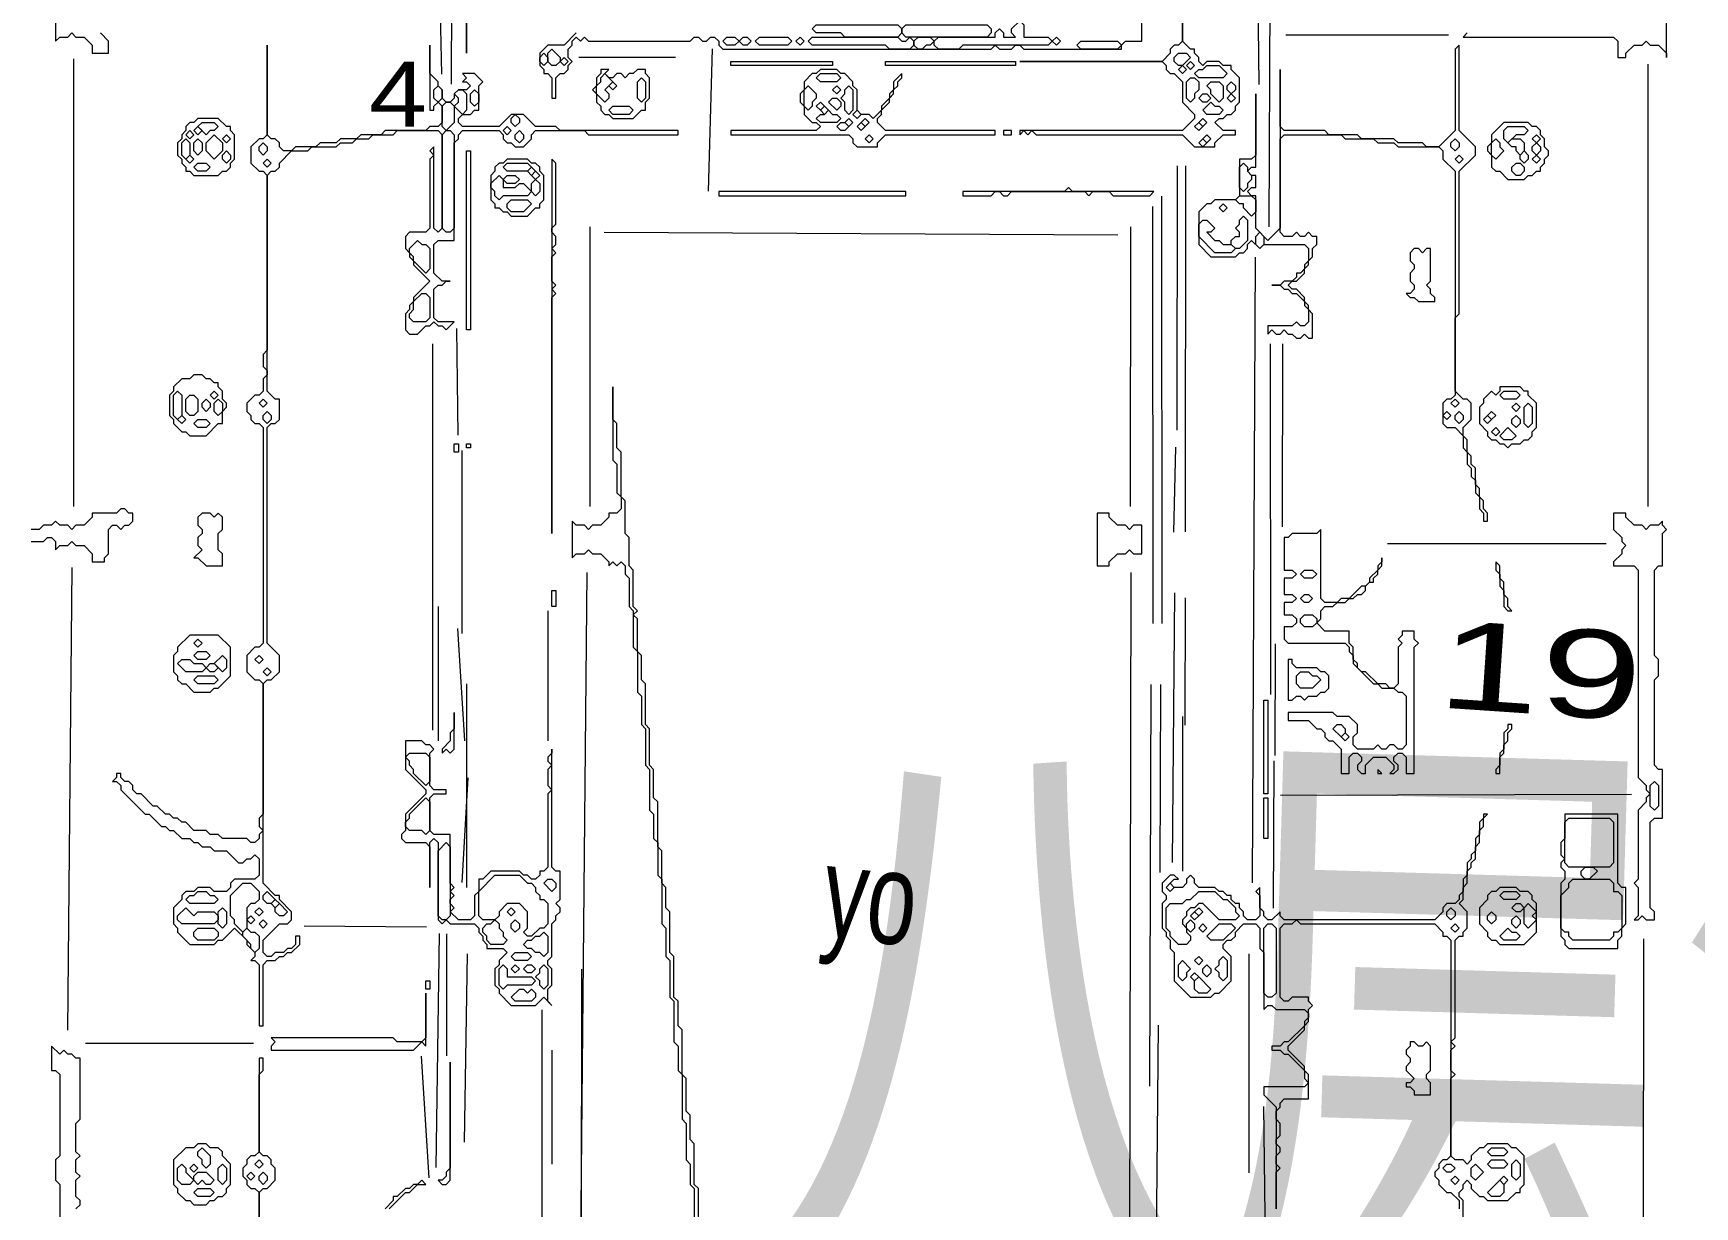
# Model space of a CAD drawing. Extents: x -542 to 1972, y 10 to 1392.
# Drawn here: x 746.5 to 1154.9, y 635.5 to 923.9 of the extents above; entities that cross this region are included whole.
import ezdxf

# ---------------------------------------------------------------- set-up
doc = ezdxf.new("R2010")
doc.units = 0
for name, color, linetype, lineweight in [('OCR_TEXT', 6, 'Continuous', 0), ('TEXT_FALLBACK_OUTLINE', 2, 'Continuous', 0), ('TRACE_CURVE', 6, 'Continuous', 0), ('TRACE_STRAIGHT', 5, 'Continuous', 0), ('TRACE_TEXT_SYMBOL', 6, 'Continuous', 0)]:
    doc.layers.add(name, color=color, linetype=linetype, lineweight=lineweight)
doc.styles.add('wqy-unicode', font='wqy-unicode.lff')

msp = doc.modelspace()

# ---------------------------------------------------------------- linework, layer by layer
at = {"layer": 'TEXT_FALLBACK_OUTLINE', "color": 2}
for points in [[(1108, 902), (1105, 899), (1105, 897), (1104, 896), (1104, 895), (1105, 894), (1105, 891), (1106, 890), (1107, 890), (1109, 888), (1113, 888), (1114, 889), (1115, 889), (1116, 890), (1117, 890), (1117, 891), (1118, 892), (1118, 893), (1119, 894), (1119, 895), (1118, 896), (1118, 898), (1117, 899), (1117, 900), (1116, 901), (1115, 901), (1114, 902)], [(1108, 900), (1109, 901), (1113, 901), (1114, 900), (1113, 899), (1111, 899), (1109, 897), (1108, 898)], [(1115, 898), (1116, 899), (1117, 898), (1116, 897)], [(1105, 897), (1106, 898), (1107, 897), (1107, 896), (1108, 895), (1106, 893), (1105, 894)], [(1109, 897), (1110, 898), (1112, 898), (1113, 897), (1113, 895), (1112, 894), (1111, 895), (1111, 896), (1110, 896)], [(1112, 894), (1113, 895), (1114, 894), (1114, 893), (1113, 892), (1112, 893)], [(1115, 896), (1116, 897), (1117, 896), (1117, 895), (1116, 894), (1115, 895)], [(1110, 891), (1111, 892), (1112, 892), (1113, 891), (1113, 890), (1112, 889), (1111, 889), (1110, 890)], [(1115, 893), (1116, 894), (1117, 893), (1116, 892)]]:
    msp.add_lwpolyline(points, close=True, dxfattribs=at)
at = {"layer": 'TRACE_CURVE', "color": 6}
for points in [[(1029, 943), (1029, 922), (1028, 921), (1027, 921), (1026, 920), (1026, 919), (1024, 917), (989, 917), (1024, 917), (1025, 916), (1025, 915), (1026, 914), (1027, 914), (1029, 912), (1029, 907), (1032, 904), (1032, 903), (1029, 900), (989, 900), (989, 899), (990, 900), (991, 899), (992, 900), (993, 899), (1029, 899), (1032, 896), (1037, 896), (1037, 897), (1039, 899), (1042, 899), (1042, 900), (1039, 900), (1037, 902), (1038, 903), (1039, 903), (1040, 904), (1041, 904), (1042, 905), (1042, 906), (1043, 907), (1043, 913), (1041, 915), (1041, 916), (1039, 916), (1038, 917), (1035, 917), (1034, 916), (1033, 917), (1033, 918), (1032, 919), (1032, 920), (1031, 920), (1029, 922), (1029, 944)], [(853, 941), (853, 919), (853, 941)], [(752, 932), (752, 922), (753, 923), (755, 923), (756, 924), (757, 923), (759, 923), (761, 921), (761, 919), (765, 919), (765, 922), (763, 924)], [(880, 924), (877, 921), (873, 921), (871, 919), (871, 916), (872, 915), (872, 914), (873, 914), (874, 913), (874, 908), (875, 908), (875, 913), (876, 914), (877, 914), (878, 915), (878, 916), (879, 917), (878, 918), (878, 920), (879, 921), (879, 922), (880, 923), (881, 922), (882, 923), (883, 922), (908, 922), (909, 923), (910, 923), (911, 922), (912, 922), (913, 923), (914, 923), (915, 922), (915, 921), (916, 920), (982, 920), (983, 921), (984, 920), (987, 920), (988, 921), (989, 921), (990, 920), (1014, 920), (1014, 921), (1015, 922), (1019, 922), (1019, 928)], [(1099, 924), (1098, 923), (1135, 923), (1136, 922), (1136, 918), (1138, 918), (1138, 919), (1140, 921), (1142, 921), (1143, 922), (1144, 921), (1146, 921), (1148, 919), (1148, 918), (1148, 929)], [(804, 921), (804, 899), (803, 898), (802, 898), (800, 896), (800, 892), (802, 890), (803, 890), (804, 889), (804, 846), (803, 845), (803, 842), (804, 841), (804, 840), (803, 839), (803, 836), (802, 835), (801, 835), (799, 833), (799, 831), (800, 830), (800, 829), (801, 828), (802, 828), (803, 827), (803, 774), (802, 773), (801, 773), (799, 771), (799, 767), (801, 765), (802, 765), (803, 764), (803, 732), (802, 731), (802, 729), (803, 728), (802, 727), (802, 726), (801, 725), (800, 725), (799, 726), (793, 726), (792, 727), (790, 727), (789, 728), (786, 728), (784, 730), (783, 730), (782, 731), (781, 731), (780, 732), (779, 732), (777, 734), (776, 734), (773, 737), (772, 737), (771, 738), (771, 739), (770, 740), (769, 740), (768, 741), (768, 742), (767, 742)], [(856, 905), (856, 911), (857, 912), (855, 914), (852, 914), (853, 913), (852, 912), (853, 912), (854, 911), (853, 910), (851, 910), (850, 909), (850, 908), (849, 907), (848, 907), (847, 908), (847, 910), (846, 911), (846, 912), (844, 914), (844, 921), (844, 905), (845, 905), (845, 906), (846, 907), (847, 906), (847, 902), (846, 901), (844, 901), (843, 900), (833, 900), (832, 899), (827, 899), (826, 898), (822, 898), (821, 897), (817, 897), (816, 896), (811, 896), (810, 895), (808, 895), (807, 896), (807, 897), (806, 898), (805, 898), (804, 899), (804, 921)], [(1097, 921), (1096, 920), (1096, 900), (1092, 896), (1089, 896), (1088, 897), (1082, 897), (1081, 898), (1073, 898), (1072, 899), (1065, 899), (1064, 900), (1054, 900), (1053, 901), (1053, 915), (1053, 876), (1050, 873), (1047, 876), (1047, 884), (1046, 884), (1045, 885), (1046, 886), (1047, 886), (1047, 889), (1046, 889), (1045, 890), (1046, 891), (1047, 891), (1047, 909), (1047, 894), (1046, 893), (1043, 893), (1043, 884), (1042, 883), (1037, 883), (1036, 882), (1035, 882), (1033, 880), (1033, 872), (1036, 869), (1042, 869), (1043, 870), (1044, 870), (1045, 871), (1045, 872), (1046, 873), (1048, 871), (1049, 872), (1059, 872), (1060, 871), (1060, 868), (1059, 867), (1059, 866), (1058, 865), (1057, 865), (1057, 864), (1056, 863), (1054, 863), (1053, 862), (1051, 862), (1053, 862), (1054, 861), (1055, 861), (1056, 860)], [(1094, 834), (1093, 833), (1093, 828), (1094, 827), (1096, 827), (1098, 825), (1098, 822), (1099, 821), (1099, 818), (1100, 817), (1100, 815), (1101, 814), (1101, 811), (1102, 810), (1102, 807), (1103, 806), (1103, 804), (1104, 804), (1104, 806), (1103, 807), (1103, 809), (1102, 810), (1102, 812), (1101, 813), (1101, 817), (1100, 818), (1100, 820), (1099, 821), (1099, 824), (1098, 825), (1098, 827), (1100, 829), (1100, 833), (1099, 834), (1098, 834), (1096, 836), (1096, 854), (1097, 855), (1097, 890), (1101, 894), (1101, 896), (1097, 900), (1097, 921)], [(838, 871), (839, 870), (839, 869), (840, 868), (840, 867), (844, 863), (840, 859), (840, 858), (839, 857), (839, 856), (838, 855), (838, 851), (839, 850), (841, 850), (843, 852), (844, 852), (845, 853), (846, 852), (847, 852), (848, 851), (850, 853), (846, 853), (845, 854), (845, 861), (846, 862), (847, 862), (848, 863), (849, 863), (847, 863), (845, 865), (845, 872), (846, 873), (850, 873), (850, 897), (851, 898), (851, 899), (852, 900), (861, 900), (862, 899), (862, 898), (863, 897), (864, 897), (865, 896), (867, 896), (869, 898), (869, 899), (870, 900), (882, 900), (883, 899), (905, 899), (905, 900), (876, 900), (875, 901), (870, 901), (867, 904), (864, 904), (861, 901), (852, 901), (851, 902), (851, 903), (852, 904), (854, 904), (855, 905), (856, 905)], [(810, 698), (812, 700), (812, 702), (811, 702), (811, 700), (810, 699), (809, 699), (808, 698), (806, 698), (805, 697), (804, 697), (803, 698), (803, 701), (807, 705), (809, 705), (810, 706), (810, 708), (807, 711), (807, 712), (806, 712), (803, 715), (803, 764), (804, 765), (805, 765), (807, 767), (807, 771), (804, 774), (804, 827), (805, 828), (806, 828), (807, 829), (807, 834), (806, 834), (804, 836), (804, 889), (805, 890), (806, 890), (807, 891), (807, 892), (810, 895), (814, 895), (815, 896), (821, 896), (822, 897), (825, 897), (826, 898), (829, 898), (830, 899), (835, 899), (836, 900), (846, 900), (847, 899), (847, 876), (846, 875), (845, 876), (845, 896), (844, 895), (845, 894), (844, 893), (844, 876), (843, 875), (839, 875), (838, 874), (838, 871)], [(1056, 860), (1057, 860), (1059, 858), (1059, 857), (1060, 856), (1060, 853), (1059, 852), (1058, 852), (1057, 853), (1056, 852), (1050, 852), (1050, 850), (1051, 851), (1052, 850), (1053, 850), (1054, 851), (1055, 850), (1056, 850), (1057, 849), (1058, 849), (1059, 850), (1060, 849), (1061, 849), (1061, 855), (1060, 856), (1060, 857), (1059, 858), (1059, 859), (1057, 861), (1056, 861), (1055, 862), (1056, 863), (1057, 863), (1059, 865), (1059, 866), (1060, 867), (1060, 868), (1061, 869), (1061, 871), (1062, 872), (1062, 874), (1061, 874), (1060, 875), (1059, 874), (1058, 874), (1057, 875), (1056, 874), (1054, 874), (1053, 875), (1053, 898), (1054, 899), (1068, 899), (1069, 898), (1076, 898), (1077, 897), (1081, 897), (1082, 896), (1092, 896), (1093, 895), (1093, 893), (1096, 890), (1096, 835), (1095, 834), (1094, 834)], [(889, 837), (889, 819), (890, 818), (890, 811), (891, 810), (891, 807), (890, 806), (888, 806), (888, 805), (886, 803), (884, 803), (883, 802), (882, 803), (880, 803), (879, 804), (879, 795), (880, 796), (882, 796), (883, 797), (884, 796), (886, 796), (888, 794), (888, 793), (889, 794), (890, 793), (891, 794), (892, 793), (892, 791), (893, 790), (893, 783), (894, 782), (894, 773), (895, 772), (895, 762), (896, 761), (896, 754), (897, 753), (897, 744), (898, 743), (898, 733), (899, 732), (899, 726), (900, 725), (900, 717), (901, 716), (901, 705), (902, 704), (902, 697), (903, 696), (903, 687), (904, 686), (904, 676), (905, 675), (905, 669), (906, 668), (906, 657), (907, 656), (907, 647), (908, 646), (908, 641), (909, 640), (909, 630)], [(910, 640), (909, 641), (909, 651), (908, 652), (908, 658), (907, 659), (907, 667), (906, 668), (906, 679), (905, 680), (905, 686), (904, 687), (904, 697), (903, 698), (903, 708), (902, 709), (902, 714), (901, 715), (901, 723), (900, 724), (900, 735), (899, 736), (899, 743), (898, 744), (898, 753), (897, 754), (897, 764), (896, 765), (896, 771), (895, 772), (895, 780), (894, 781), (895, 782), (894, 783), (894, 792), (893, 793), (893, 800), (892, 801), (892, 809), (891, 810), (891, 821), (890, 822), (890, 828), (889, 829), (889, 837)], [(746, 799), (749, 799), (750, 800), (751, 800), (752, 799), (752, 797), (753, 798), (755, 798), (756, 799), (757, 798), (759, 798), (761, 796), (761, 794), (764, 794), (764, 795), (765, 796), (765, 802), (766, 803), (767, 803), (768, 802), (769, 803), (770, 803), (771, 804), (771, 806), (770, 806), (769, 807), (768, 807), (767, 806), (761, 806), (761, 805), (759, 803), (757, 803), (756, 802), (755, 803), (753, 803), (752, 804), (751, 803), (749, 803), (748, 802), (746, 802)], [(838, 750), (838, 743), (843, 738), (843, 737), (838, 732), (838, 728), (837, 727), (837, 726), (838, 725), (843, 725), (844, 724), (844, 714), (844, 725), (845, 726), (846, 725), (846, 706), (847, 705), (848, 706), (849, 705), (855, 705), (856, 704), (856, 703), (857, 702), (857, 701), (858, 700), (858, 699), (862, 699), (863, 698), (861, 696), (861, 695), (860, 694), (860, 690), (861, 689), (861, 688), (864, 685), (870, 685), (872, 687), (874, 685), (873, 686), (873, 689), (874, 690), (874, 694), (873, 695), (873, 696), (874, 697), (874, 705), (875, 706), (875, 707), (876, 708), (876, 709), (875, 710), (876, 711), (876, 718), (875, 718), (874, 719), (874, 748), (874, 747), (873, 746), (873, 745), (874, 744), (873, 743), (873, 739), (874, 738), (873, 737)], [(873, 737), (873, 719), (872, 718), (871, 718), (871, 717), (870, 716), (869, 716), (868, 717), (867, 717), (866, 718), (859, 718), (857, 716), (856, 716), (856, 713), (855, 712), (855, 707), (854, 706), (851, 706), (849, 708), (850, 709), (849, 710), (849, 711), (850, 712), (849, 713), (850, 714), (849, 715), (849, 727), (845, 727), (844, 728), (844, 736), (845, 737), (848, 737), (848, 738), (845, 738), (844, 739), (844, 747), (845, 748), (844, 749), (843, 749), (842, 750), (838, 750)], [(767, 742), (767, 741), (766, 740), (767, 740), (768, 739), (768, 738), (774, 732), (775, 732), (778, 729), (779, 729), (780, 728), (781, 728), (783, 726), (785, 726), (786, 725), (787, 725), (788, 724), (790, 724), (791, 723), (794, 723), (797, 720), (798, 720), (799, 721), (800, 721), (801, 722), (802, 721), (802, 717), (801, 716), (796, 716), (795, 715), (795, 714), (794, 713), (791, 713), (790, 714), (787, 714), (786, 713), (784, 713), (783, 712), (783, 711), (781, 709), (781, 705), (782, 704), (782, 703), (785, 700), (791, 700), (792, 701), (793, 701), (796, 704), (799, 701), (799, 700), (801, 698), (801, 697), (800, 696), (801, 696), (802, 695), (802, 680), (803, 680), (803, 695), (804, 696), (806, 696), (807, 697), (808, 697), (809, 698), (810, 698)], [(1103, 732), (1103, 731), (1102, 730), (1102, 727), (1101, 726), (1101, 723), (1100, 722), (1100, 721), (1099, 720), (1099, 717), (1098, 716), (1098, 713), (1097, 712), (1097, 711), (1096, 710), (1094, 710), (1093, 709), (1093, 708), (1091, 706), (1054, 706), (1053, 707), (1053, 708), (1051, 706), (1050, 706), (1049, 707), (1049, 708), (1048, 709), (1048, 714), (1047, 713), (1048, 712), (1048, 707), (1047, 706), (1045, 706), (1044, 707), (1044, 708), (1043, 709), (1043, 710), (1042, 710), (1041, 711), (1041, 712), (1040, 712), (1039, 713), (1038, 713), (1037, 714), (1033, 714), (1032, 715), (1032, 716), (1031, 717), (1030, 716), (1030, 715), (1029, 714), (1027, 714), (1026, 715), (1027, 716), (1028, 716), (1027, 717), (1026, 717), (1024, 715), (1024, 713), (1025, 712), (1025, 711), (1024, 710), (1024, 704), (1025, 703)], [(1100, 647), (1099, 646), (1098, 647), (1096, 647), (1095, 648), (1095, 667), (1096, 668), (1095, 669), (1095, 674), (1096, 675), (1095, 676), (1096, 677), (1096, 701), (1097, 702), (1098, 702), (1098, 703), (1099, 704), (1099, 708), (1097, 710), (1098, 711), (1098, 714), (1099, 715), (1099, 718), (1100, 719), (1100, 720), (1101, 721), (1101, 724), (1102, 725), (1102, 728), (1103, 729), (1103, 731), (1104, 732), (1103, 732)], [(1025, 703), (1025, 702), (1026, 701), (1026, 699), (1027, 698), (1027, 691), (1031, 687), (1036, 687), (1037, 688), (1038, 688), (1041, 691), (1041, 697), (1039, 699), (1039, 700), (1040, 701), (1041, 701), (1042, 702), (1042, 703), (1044, 705), (1047, 705), (1048, 704), (1048, 699), (1049, 698), (1049, 684), (1050, 685), (1051, 685), (1052, 684), (1059, 684), (1060, 683), (1060, 682), (1059, 681), (1059, 680), (1055, 676), (1054, 676), (1053, 675), (1051, 675), (1051, 674), (1053, 674), (1054, 673), (1055, 673), (1059, 669), (1059, 667), (1060, 666), (1059, 665), (1049, 665), (1049, 663), (1052, 660), (1052, 635), (1052, 644), (1053, 645), (1052, 646), (1052, 648), (1053, 649), (1053, 650), (1052, 651), (1052, 652), (1053, 653), (1053, 656), (1052, 657), (1052, 659), (1053, 660), (1053, 661), (1054, 662), (1060, 662)], [(1060, 662), (1060, 668), (1059, 669), (1059, 670), (1055, 674), (1055, 675), (1059, 679), (1059, 680), (1060, 681), (1060, 684), (1061, 685), (1060, 686), (1060, 687), (1056, 687), (1055, 686), (1054, 686), (1053, 687), (1053, 704), (1054, 705), (1056, 705), (1057, 706), (1058, 705), (1091, 705), (1093, 703), (1093, 702), (1094, 702), (1095, 701), (1095, 648), (1094, 647), (1093, 647), (1092, 646), (1092, 645), (1091, 644), (1091, 643), (1092, 642), (1092, 641), (1094, 639), (1095, 639), (1097, 637), (1097, 635)], [(757, 635), (758, 636), (758, 637), (757, 638), (757, 642), (758, 643), (757, 644), (757, 647), (758, 648), (757, 649), (757, 656), (758, 657), (758, 672), (757, 672), (756, 673), (755, 673), (754, 674), (753, 673), (751, 675), (751, 669), (752, 669), (753, 668), (753, 648), (752, 647), (752, 642), (753, 641), (753, 620)], [(1098, 633), (1098, 637), (1097, 638), (1097, 639), (1098, 640), (1098, 641), (1099, 642), (1100, 641), (1100, 640), (1102, 638), (1103, 638), (1104, 637), (1109, 637), (1111, 639), (1112, 639), (1112, 640), (1113, 641), (1113, 648), (1111, 650), (1110, 650), (1109, 651), (1104, 651), (1103, 650), (1102, 650), (1100, 648), (1100, 647)], [(910, 630), (910, 640)]]:
    msp.add_lwpolyline(points, dxfattribs=at)
for points in [[(938, 925), (939, 926), (959, 926), (960, 925), (960, 924), (959, 923), (946, 923), (945, 924), (939, 924)], [(960, 925), (961, 926), (981, 926), (982, 925), (982, 924), (981, 923), (961, 923), (960, 924)], [(989, 927), (990, 926), (990, 923), (996, 923), (997, 922), (996, 921), (975, 921), (974, 920), (969, 920), (968, 921), (968, 922), (969, 923), (983, 923), (983, 924), (984, 925), (985, 924), (985, 923), (988, 923), (987, 924), (987, 925)], [(871, 918), (872, 919), (873, 918), (873, 917), (872, 916), (871, 917)], [(873, 919), (874, 920), (876, 918), (876, 917), (875, 916), (874, 916), (873, 917)], [(916, 922), (917, 923), (919, 923), (920, 922), (919, 921), (917, 921)], [(920, 922), (921, 923), (922, 923), (923, 922), (922, 921), (921, 921)], [(924, 922), (925, 923), (932, 923), (933, 922), (932, 921), (925, 921)], [(934, 922), (935, 923), (936, 922), (935, 921)], [(937, 922), (938, 923), (959, 923), (960, 922), (961, 922), (962, 923), (963, 922), (963, 921), (962, 920), (957, 920), (956, 921), (938, 921)], [(963, 922), (964, 923), (967, 923), (968, 922), (967, 921), (966, 921), (965, 920), (964, 920), (963, 921)], [(997, 922), (998, 923), (999, 922), (998, 921)], [(1003, 921), (1004, 922), (1013, 922), (1014, 921), (1013, 920), (1004, 920)], [(1027, 918), (1028, 919), (1030, 919), (1031, 918), (1029, 916), (1028, 916), (1027, 917)], [(876, 917), (877, 918), (878, 917), (877, 916)], [(1028, 915), (1029, 916), (1030, 915), (1029, 914)], [(1030, 916), (1031, 917), (1032, 916), (1031, 915)], [(1034, 915), (1035, 916), (1038, 916), (1040, 914), (1039, 913), (1033, 913), (1032, 914), (1033, 915)], [(845, 910), (846, 911), (847, 910), (847, 908), (846, 907), (845, 908)], [(1030, 912), (1031, 913), (1032, 913), (1033, 912), (1033, 910), (1032, 909), (1032, 908), (1031, 907), (1030, 908)], [(1035, 911), (1036, 912), (1038, 912), (1039, 911), (1039, 908), (1038, 907), (1036, 909), (1036, 910)], [(1040, 911), (1041, 912), (1042, 911), (1042, 910), (1041, 909), (1040, 910)], [(847, 906), (848, 907), (849, 907), (850, 906), (850, 902), (848, 900), (847, 901)], [(850, 909), (851, 910), (852, 910), (853, 909), (853, 905), (852, 904), (850, 906), (851, 907), (851, 908)], [(854, 909), (855, 910), (856, 909), (856, 907), (855, 906), (854, 907)], [(1033, 908), (1034, 909), (1035, 909), (1036, 908), (1035, 907), (1034, 907)], [(1036, 907), (1037, 906), (1038, 906), (1039, 905), (1038, 904), (1035, 904), (1034, 905)], [(1040, 908), (1041, 909), (1042, 908), (1041, 907)], [(864, 903), (865, 904), (866, 903), (866, 902), (865, 901), (864, 902)], [(1033, 902), (1034, 903), (1035, 902), (1034, 901)], [(847, 899), (848, 900), (849, 900), (850, 899), (850, 876), (849, 875), (848, 875), (847, 876)], [(862, 900), (863, 901), (864, 900), (863, 899)], [(865, 899), (866, 900), (867, 899), (867, 898), (866, 897), (865, 898)], [(1032, 901), (1033, 902), (1034, 901), (1033, 900)], [(1034, 898), (1035, 899), (1036, 898), (1035, 897)], [(802, 896), (803, 897), (804, 896), (804, 895), (803, 894), (802, 895)], [(1033, 897), (1034, 898), (1035, 897), (1034, 896)], [(1095, 897), (1096, 898), (1097, 897), (1097, 896), (1096, 895), (1095, 896)], [(803, 892), (804, 893), (805, 892), (804, 891)], [(874, 893), (874, 801), (874, 859), (875, 860), (874, 861), (875, 862), (874, 863), (874, 869), (875, 870), (874, 871), (875, 872), (875, 874), (874, 875), (874, 876), (875, 877), (875, 892)], [(1043, 891), (1044, 892), (1045, 891), (1045, 890), (1046, 889), (1046, 888), (1045, 887), (1045, 886), (1044, 885), (1043, 886)], [(1096, 893), (1097, 894), (1098, 893), (1097, 892)], [(1042, 883), (1043, 884), (1046, 884), (1047, 883), (1047, 880), (1046, 879), (1044, 881), (1044, 882), (1043, 882)], [(1038, 881), (1039, 882), (1040, 881), (1039, 880)], [(1043, 878), (1044, 879), (1045, 878), (1045, 873), (1043, 871), (1042, 871), (1041, 872), (1041, 873), (1042, 874), (1043, 874), (1043, 875), (1042, 876), (1043, 877)], [(1033, 877), (1034, 878), (1035, 878), (1037, 876), (1036, 875), (1035, 875), (1037, 873), (1038, 873), (1039, 872), (1041, 872), (1042, 871), (1041, 870), (1037, 870), (1033, 874)], [(1047, 874), (1048, 875), (1049, 874), (1049, 872), (1048, 871), (1047, 872)], [(841, 873), (842, 872), (843, 872), (844, 871), (844, 866), (843, 865), (840, 868), (840, 869), (839, 870), (839, 871)], [(842, 860), (843, 860), (844, 859), (844, 854), (843, 853), (840, 853), (839, 854), (839, 855), (840, 856), (840, 858)], [(802, 833), (803, 834), (804, 833), (803, 832)], [(1095, 833), (1096, 834), (1097, 833), (1096, 832)], [(803, 830), (804, 831), (805, 830), (805, 829), (804, 828), (803, 829)], [(1093, 830), (1094, 831), (1095, 830), (1094, 829)], [(1096, 830), (1097, 831), (1098, 830), (1098, 829), (1097, 828), (1096, 829)], [(1135, 806), (1135, 802), (1137, 800), (1137, 799), (1138, 798), (1137, 797), (1137, 796), (1135, 794), (1135, 793), (1140, 793), (1141, 792), (1141, 741), (1143, 739), (1143, 738), (1144, 737), (1143, 736), (1143, 735), (1141, 733), (1141, 716), (1140, 715), (1141, 714), (1141, 707), (1140, 706), (1141, 706), (1142, 707), (1143, 706), (1145, 706), (1145, 708), (1144, 709), (1144, 730), (1145, 731), (1147, 731), (1147, 743), (1146, 743), (1145, 744), (1145, 765), (1146, 766), (1146, 770), (1145, 771), (1145, 792), (1146, 793), (1147, 793), (1147, 801), (1148, 802), (1147, 803), (1147, 804), (1146, 803), (1144, 803), (1143, 802), (1142, 803), (1140, 803), (1138, 805), (1138, 806)], [(801, 770), (802, 771), (803, 770), (802, 769)], [(803, 767), (804, 768), (805, 767), (804, 766)], [(838, 746), (839, 747), (843, 747), (844, 746), (844, 740), (843, 739), (840, 742), (840, 743), (839, 744), (839, 745)], [(1144, 739), (1145, 740), (1146, 739), (1146, 734), (1145, 733), (1144, 734)], [(843, 736), (844, 735), (844, 728), (843, 727), (842, 728), (839, 728), (838, 729), (838, 730), (839, 731), (839, 732)], [(848, 725), (849, 724), (849, 707), (848, 706), (847, 706), (846, 707), (846, 723)], [(798, 715), (800, 715), (802, 713), (802, 711), (801, 710), (800, 710), (799, 709), (799, 704), (798, 703), (796, 705), (796, 706), (795, 707), (795, 712)], [(860, 717), (866, 717), (868, 715), (869, 715), (870, 714), (870, 713), (871, 712), (871, 711), (872, 711), (873, 710), (873, 705), (872, 704), (871, 704), (869, 702), (868, 702), (867, 703), (868, 704), (868, 708), (866, 710), (863, 710), (861, 708), (861, 707), (860, 706), (857, 706), (856, 707), (856, 713)], [(872, 715), (873, 716), (874, 716), (875, 715), (875, 714), (874, 713)], [(1025, 714), (1026, 715), (1027, 714), (1026, 713)], [(786, 712), (787, 713), (789, 713), (790, 712), (791, 712), (792, 711), (791, 710), (785, 710), (784, 711), (785, 712)], [(803, 712), (804, 713), (806, 711), (805, 710), (804, 710), (803, 711)], [(805, 710), (806, 711), (807, 710), (806, 709)], [(1033, 713), (1037, 713), (1039, 711), (1040, 711), (1042, 709), (1042, 708), (1043, 707), (1042, 706), (1038, 706), (1034, 710), (1033, 710), (1032, 709), (1031, 709), (1030, 708), (1030, 707), (1029, 706), (1029, 705), (1030, 704), (1030, 703), (1031, 702), (1031, 701), (1030, 700), (1028, 700), (1026, 702), (1026, 703), (1025, 704), (1025, 709), (1026, 710), (1029, 710), (1030, 711), (1031, 711)], [(784, 709), (786, 707), (787, 708), (791, 708), (792, 707), (792, 706), (791, 705), (783, 705), (782, 706), (782, 707)], [(792, 708), (793, 709), (794, 708), (794, 705), (793, 704), (792, 705)], [(799, 706), (800, 707), (801, 706), (800, 705)], [(801, 708), (802, 709), (803, 708), (802, 707)], [(806, 709), (807, 710), (809, 708), (808, 707), (807, 707), (806, 708)], [(863, 708), (864, 709), (865, 708), (864, 707)], [(1031, 707), (1032, 708), (1033, 707), (1032, 706)], [(1032, 708), (1033, 709), (1034, 708), (1033, 707)], [(1094, 708), (1095, 709), (1096, 708), (1096, 707), (1095, 706), (1094, 707)], [(786, 703), (787, 704), (791, 704), (792, 703), (792, 702), (791, 701), (787, 701), (786, 702)], [(798, 703), (799, 704), (800, 703), (801, 703), (802, 702), (802, 699), (801, 698), (800, 699), (800, 700), (798, 702)], [(802, 705), (803, 706), (804, 705), (803, 704)], [(859, 705), (860, 706), (861, 705), (861, 704), (862, 703), (862, 702), (863, 701), (862, 700), (859, 700), (858, 701), (858, 702), (857, 703), (857, 704), (858, 705)], [(864, 705), (865, 706), (866, 705), (866, 704), (865, 703), (864, 704)], [(871, 702), (872, 703), (873, 702), (873, 698), (872, 697), (871, 698), (870, 698), (869, 699), (868, 699), (867, 700), (868, 701), (869, 701), (870, 702)], [(1030, 705), (1031, 706), (1032, 705), (1032, 704), (1031, 703), (1030, 704)], [(1033, 704), (1034, 705), (1035, 704), (1034, 703)], [(1038, 705), (1041, 705), (1042, 704), (1039, 701), (1036, 701), (1035, 702)], [(1049, 704), (1050, 705), (1051, 705), (1052, 704), (1052, 688), (1051, 687), (1050, 687), (1049, 688)], [(1095, 704), (1096, 705), (1097, 704), (1096, 703)], [(861, 694), (862, 695), (863, 694), (863, 692), (869, 692), (870, 691), (869, 690), (863, 690), (862, 689), (861, 690)], [(864, 697), (865, 698), (868, 698), (869, 697), (868, 696), (865, 696)], [(864, 694), (865, 695), (866, 694), (865, 693)], [(867, 694), (868, 695), (869, 695), (870, 694), (869, 693), (868, 693)], [(871, 694), (872, 695), (873, 694), (873, 690), (872, 689), (871, 690), (871, 691), (870, 692), (871, 693)], [(1028, 695), (1029, 696), (1031, 694), (1030, 693), (1030, 692), (1029, 691), (1028, 692)], [(1032, 696), (1033, 697), (1034, 696), (1033, 695)], [(1034, 694), (1035, 695), (1036, 694), (1036, 693), (1035, 692), (1034, 693)], [(1038, 696), (1039, 697), (1040, 696), (1040, 692), (1039, 691), (1038, 692), (1038, 693), (1037, 694), (1038, 695)], [(1031, 692), (1032, 693), (1033, 692), (1032, 691)], [(1032, 691), (1033, 692), (1036, 689), (1035, 688), (1033, 688), (1032, 689)], [(866, 689), (867, 689), (868, 688), (869, 689), (870, 688), (870, 687), (869, 686), (865, 686), (864, 687)], [(802, 672), (802, 649), (801, 648), (800, 648), (799, 647), (799, 646), (798, 645), (798, 643), (799, 642), (799, 641), (800, 640), (801, 640), (802, 639), (802, 588), (802, 639), (803, 640), (804, 640), (806, 642), (806, 645), (805, 646), (805, 647), (804, 648), (803, 648), (802, 649), (802, 668), (803, 669), (803, 672)], [(1104, 649), (1105, 650), (1108, 650), (1109, 649), (1108, 648), (1105, 648)], [(801, 646), (802, 647), (803, 646), (802, 645)], [(1093, 645), (1094, 646), (1095, 646), (1096, 645), (1095, 644), (1094, 644)], [(1100, 645), (1101, 646), (1103, 644), (1101, 642), (1100, 643)], [(1104, 646), (1105, 647), (1108, 647), (1109, 646), (1108, 645), (1105, 645)], [(1110, 646), (1111, 647), (1112, 646), (1112, 643), (1111, 642), (1110, 643)], [(799, 643), (800, 644), (801, 643), (800, 642)], [(802, 643), (803, 644), (804, 643), (804, 642), (803, 641), (802, 642)], [(1095, 642), (1096, 643), (1097, 642), (1096, 641)], [(1107, 642), (1108, 641), (1108, 639), (1107, 638), (1105, 638), (1104, 639)], [(1107, 642), (1108, 643), (1109, 642), (1108, 641)]]:
    msp.add_lwpolyline(points, close=True, dxfattribs=at)
at = {"layer": 'TRACE_STRAIGHT', "color": 5}
for p, q in [((1046.91, 988.85), (1047.8, 911.36)), ((849.33, 911.38), (849.49, 956.38)), ((1050.29, 876.38), (1050.71, 955.12)), ((846.25, 942.64), (846.86, 913.9)), ((1054.38, 923.51), (1094.38, 923.57)), ((912.47, 885.14), (913.46, 920.12)), ((756.37, 917.62), (756.37, 807.62)), ((880.62, 918.02), (904.38, 918.02)), ((1143.46, 807.62), (1143.46, 916.37)), ((1027.73, 826.37), (1027.79, 891.38)), ((1029.76, 801.38), (1029.82, 891.38)), ((1023.86, 883.88), (1023.91, 778.87)), ((1021.6, 881.38), (1021.7, 778.87)), ((883.37, 807.62), (883.39, 876.37)), ((886.87, 875.06), (1013.13, 874.42)), ((1016.27, 807.63), (1016.34, 876.38)), ((1046.24, 715.12), (1046.98, 868.87)), ((850.53, 851.39), (850.91, 825.13)), ((844.73, 752.63), (844.76, 847.63)), ((1050.6, 847.62), (1050.64, 761.38)), ((1053.57, 802.62), (1053.66, 847.63)), ((851.88, 821.38), (851.88, 776.38)), ((1026.86, 801.34), (1027.39, 822.17)), ((1079.37, 798.56), (1133.12, 798.49)), ((754.97, 678.89), (756.11, 792.66)), ((881.03, 620.13), (882.63, 791.39)), ((1016.08, 618.87), (1016.42, 791.37)), ((1026.54, 720.12), (1027.13, 786.37)), ((1029.7, 753.87), (1029.71, 785.13)), ((846, 783), (846, 750)), ((873, 782), (873, 750)), ((850.8, 777.64), (852.53, 750.01)), ((1051.78, 746.38), (1051.91, 773.87)), ((853, 764), (853, 714)), ((1021.02, 665.12), (1021.3, 763.87)), ((1023.56, 717.62), (1023.65, 763.88)), ((1029, 756), (1029, 718)), ((1051.35, 708.87), (1051.53, 745.13)), ((851.95, 715.19), (853.45, 740.95)), ((1053.12, 736.7), (1139.37, 736.88)), ((813.12, 704.57), (843.14, 704.34)), ((845.54, 645.13), (846.37, 702.63)), ((848.12, 702.62), (848.12, 672.62)), ((1142.36, 620.12), (1142.45, 701.37)), ((852.49, 651.39), (853.27, 697.64)), ((1045.29, 697.63), (1045.35, 643.88)), ((881.28, 620.12), (881.39, 693.87)), ((871.59, 628.87), (871.62, 683.88)), ((1022.51, 610.14), (1023.08, 680.14)), ((759.38, 675.7), (800.63, 675.7)), ((874, 674), (874, 646)), ((841.9, 672.55), (843.75, 642.59)), ((1048.92, 660.13), (1049.52, 608.88))]:
    msp.add_line(p, q, dxfattribs=at)
at = {"layer": 'TRACE_TEXT_SYMBOL', "color": 6}
for points in [[(886, 915), (886, 914), (885, 913), (885, 911), (884, 910), (885, 909), (885, 907), (886, 906), (886, 905), (887, 904), (888, 904), (889, 903), (894, 903), (896, 905), (897, 905), (897, 907), (898, 908), (898, 913), (897, 914), (897, 915), (895, 915), (894, 914), (893, 914), (892, 913), (891, 914), (890, 914), (889, 913), (888, 913), (887, 914), (888, 915)], [(918, 917), (943, 917), (943, 916), (918, 916)], [(940, 915), (939, 914), (938, 914), (936, 912), (936, 910), (935, 909), (935, 907), (936, 906), (936, 904), (938, 902), (939, 902), (940, 901), (939, 900), (918, 900), (918, 899), (947, 899), (948, 898), (948, 897), (949, 896), (954, 896), (954, 897), (956, 899), (983, 899), (983, 900), (956, 900), (954, 902), (954, 903), (955, 904), (955, 905), (957, 907), (957, 908), (958, 909), (958, 910), (959, 911), (959, 912), (960, 913), (960, 914), (958, 912), (958, 910), (957, 909), (957, 908), (955, 906), (955, 905), (953, 903), (952, 904), (950, 904), (949, 905), (949, 910), (948, 911), (948, 912), (946, 914), (945, 914), (944, 915)], [(956, 917), (988, 917), (988, 916), (956, 916)], [(886, 913), (887, 914), (889, 912), (887, 910), (888, 909), (888, 908), (887, 907), (885, 909), (885, 911), (886, 912)], [(888, 911), (889, 912), (890, 911), (889, 910)], [(895, 912), (896, 913), (897, 912), (897, 908), (896, 907), (895, 908)], [(936, 910), (937, 911), (939, 909), (939, 908), (938, 907), (938, 906), (937, 905), (936, 906)], [(939, 913), (940, 914), (944, 914), (945, 913), (944, 912), (940, 912)], [(943, 910), (944, 911), (945, 910), (944, 909)], [(946, 910), (947, 911), (948, 910), (948, 905), (947, 904), (946, 905), (946, 907), (945, 908), (946, 909)], [(939, 906), (940, 907), (941, 906), (940, 905)], [(942, 907), (943, 908), (944, 908), (945, 907), (945, 906), (944, 905)], [(787, 903), (786, 902), (785, 902), (784, 901), (784, 900), (783, 899), (783, 898), (782, 897), (782, 894), (783, 893), (783, 892), (784, 891), (784, 890), (785, 890), (786, 889), (792, 889), (793, 890), (794, 890), (795, 891), (795, 892), (796, 893), (796, 899), (795, 900), (795, 901), (794, 901), (792, 903)], [(888, 905), (889, 906), (893, 906), (894, 905), (893, 904), (889, 904)], [(941, 904), (942, 905), (943, 904), (944, 904), (945, 903), (944, 902), (940, 902), (939, 903), (940, 904)], [(940, 905), (941, 906), (942, 905), (941, 904)], [(946, 902), (947, 903), (948, 902), (947, 901)], [(948, 904), (949, 905), (950, 904), (949, 903)], [(950, 902), (951, 903), (952, 902), (951, 901)], [(784, 899), (785, 900), (786, 899), (785, 898)], [(786, 900), (787, 901), (788, 900), (787, 899)], [(787, 901), (788, 902), (791, 902), (792, 901), (791, 900), (790, 900), (789, 899)], [(791, 899), (793, 897), (793, 895), (791, 893), (789, 895), (789, 897)], [(793, 898), (794, 899), (795, 898), (794, 897)], [(944, 901), (945, 902), (946, 902), (947, 901), (946, 900), (945, 900)], [(949, 901), (950, 902), (951, 901), (950, 900)], [(951, 898), (952, 899), (953, 898), (952, 897)], [(985, 900), (985, 899), (987, 899), (987, 900)], [(783, 897), (784, 898), (785, 897), (785, 894), (784, 893), (783, 894)], [(786, 897), (787, 898), (788, 897), (788, 895), (787, 894), (786, 895)], [(793, 894), (794, 895), (795, 894), (795, 893), (794, 892), (793, 893)], [(853, 895), (854, 895), (854, 851), (853, 851)], [(784, 893), (785, 894), (786, 893), (785, 892)], [(786, 891), (787, 892), (789, 892), (790, 891), (789, 890), (787, 890)], [(863, 893), (862, 892), (861, 892), (860, 891), (860, 890), (859, 889), (859, 883), (860, 882), (860, 881), (861, 881), (862, 880), (863, 880), (864, 879), (868, 879), (870, 881), (871, 881), (871, 882), (872, 883), (872, 889), (871, 890), (871, 891), (870, 892), (869, 892), (868, 893)], [(862, 891), (863, 892), (868, 892), (869, 891), (868, 890), (863, 890)], [(868, 890), (869, 891), (870, 890), (869, 889)], [(861, 889), (862, 888), (862, 886), (865, 886), (866, 887), (867, 887), (869, 885), (868, 884), (862, 884), (861, 883), (860, 884), (860, 885), (859, 886), (859, 887)], [(862, 888), (863, 889), (865, 889), (866, 888), (865, 887), (863, 887)], [(869, 889), (870, 890), (871, 889), (870, 888)], [(869, 887), (870, 888), (871, 887), (871, 885), (870, 884), (869, 885)], [(863, 882), (864, 883), (868, 883), (869, 882), (867, 880), (864, 880), (863, 881)], [(915, 885), (915, 884), (961, 884), (961, 885)], [(1001, 886), (1000, 885), (975, 885), (975, 884), (982, 884), (983, 885), (984, 885), (985, 884), (986, 884), (987, 885), (1005, 885), (1006, 884), (1007, 885), (1011, 885), (1012, 884), (1021, 884), (1022, 885), (1002, 885)], [(1086, 871), (1085, 870), (1085, 868), (1086, 867), (1086, 866), (1085, 865), (1085, 863), (1086, 862), (1086, 861), (1085, 860), (1084, 860), (1085, 859), (1086, 859), (1087, 858), (1091, 858), (1091, 859), (1090, 860), (1090, 861), (1089, 862), (1090, 863), (1090, 871), (1089, 871), (1088, 870), (1087, 871)], [(786, 840), (785, 839), (783, 839), (781, 837), (781, 836), (780, 835), (780, 830), (781, 829), (781, 828), (783, 826), (784, 826), (785, 825), (789, 825), (792, 828), (793, 828), (793, 831), (794, 832), (794, 833), (793, 834), (793, 836), (792, 837), (792, 838), (791, 838), (790, 839), (789, 839), (788, 840)], [(781, 835), (782, 836), (783, 835), (783, 830), (782, 829), (781, 830)], [(784, 834), (785, 835), (786, 835), (787, 834), (787, 831), (786, 830), (785, 830), (784, 831)], [(788, 833), (789, 834), (790, 833), (790, 832), (789, 831), (788, 832)], [(790, 835), (791, 836), (792, 835), (791, 834)], [(791, 833), (792, 834), (793, 833), (793, 831), (792, 830), (791, 831)], [(1107, 837), (1107, 836), (1106, 835), (1105, 836), (1103, 834), (1103, 833), (1102, 832), (1102, 828), (1104, 826), (1104, 825), (1105, 824), (1106, 824), (1107, 823), (1108, 823), (1109, 822), (1110, 823), (1112, 823), (1113, 824), (1114, 824), (1115, 825), (1115, 826), (1116, 827), (1116, 833), (1114, 835), (1114, 836), (1113, 836), (1112, 837)], [(1107, 835), (1108, 836), (1111, 836), (1112, 835), (1111, 834), (1108, 834)], [(782, 829), (783, 830), (784, 829), (783, 828)], [(1103, 829), (1104, 830), (1105, 829), (1104, 828)], [(1104, 830), (1105, 831), (1106, 830), (1105, 829)], [(1110, 832), (1111, 833), (1112, 832), (1111, 831)], [(1110, 829), (1111, 830), (1112, 829), (1112, 828), (1111, 827), (1110, 828)], [(1113, 832), (1114, 833), (1115, 832), (1115, 828), (1114, 827), (1113, 828)], [(786, 828), (787, 829), (789, 829), (790, 828), (789, 827), (787, 827)], [(1105, 826), (1106, 827), (1107, 826), (1106, 825)], [(1109, 827), (1111, 825), (1110, 824), (1108, 824), (1107, 825)], [(850, 823), (851, 823), (851, 821), (850, 821)], [(853, 823), (854, 823), (854, 822), (853, 822)], [(788, 806), (787, 805), (787, 803), (788, 802), (788, 801), (787, 800), (787, 798), (788, 797), (786, 795), (787, 795), (789, 793), (793, 793), (793, 796), (792, 797), (792, 801), (793, 802), (793, 805), (792, 806), (791, 805), (790, 806)], [(1008, 806), (1008, 793), (1011, 793), (1011, 794), (1013, 796), (1015, 796), (1016, 797), (1017, 796), (1019, 796), (1019, 803), (1017, 803), (1016, 802), (1015, 803), (1013, 803), (1011, 805), (1011, 806)], [(1106, 794), (1106, 792), (1107, 791), (1107, 788), (1108, 787), (1108, 783), (1109, 782), (1110, 782), (1109, 783), (1109, 785), (1108, 786), (1108, 789), (1107, 790), (1107, 793)], [(1058, 791), (1059, 792), (1061, 792), (1062, 791), (1061, 790), (1059, 790)], [(874, 787), (875, 787), (875, 783), (874, 783)], [(1058, 785), (1059, 786), (1060, 786), (1061, 785), (1060, 784), (1059, 784)], [(1058, 780), (1059, 781), (1061, 781), (1062, 780), (1062, 779), (1061, 778), (1059, 778), (1058, 779)], [(785, 776), (782, 773), (782, 772), (781, 771), (781, 767), (782, 766), (782, 765), (783, 764), (784, 764), (786, 762), (790, 762), (791, 763), (792, 763), (795, 766), (795, 773), (792, 776)], [(786, 774), (787, 775), (788, 774), (787, 773)], [(786, 771), (787, 772), (789, 772), (790, 771), (789, 770), (787, 770)], [(782, 769), (783, 770), (785, 770), (786, 769), (788, 769), (789, 768), (788, 767), (784, 767)], [(789, 768), (790, 769), (791, 769), (792, 768), (791, 767), (790, 767)], [(793, 771), (794, 770), (794, 768), (793, 767), (791, 769)], [(1055, 770), (1055, 760), (1056, 760), (1057, 761), (1058, 761), (1059, 760), (1060, 761), (1062, 761), (1063, 762), (1064, 762), (1065, 763), (1065, 766), (1064, 767), (1063, 767), (1062, 768), (1057, 768), (1056, 769), (1056, 770)], [(786, 765), (787, 766), (791, 766), (792, 765), (791, 764), (787, 764)], [(1057, 766), (1058, 767), (1060, 767), (1061, 766), (1062, 766), (1063, 765), (1061, 763), (1058, 763), (1057, 764)], [(1049, 760), (1050, 760), (1050, 737), (1049, 737)], [(850, 757), (850, 753), (849, 752), (849, 750), (847, 748), (847, 747), (848, 748), (849, 747), (850, 748)], [(1066, 753), (1067, 754), (1068, 754), (1069, 753), (1069, 752), (1068, 751)], [(1068, 751), (1069, 752), (1070, 751), (1069, 750)], [(1109, 754), (1109, 753), (1108, 752), (1108, 748), (1107, 747), (1107, 744), (1106, 743), (1106, 742), (1107, 742), (1107, 746), (1108, 747), (1108, 749), (1109, 750), (1109, 752), (1110, 753), (1110, 754)], [(1077, 743), (1077, 742), (1078, 742)], [(1049, 736), (1050, 736), (1050, 726), (1049, 726)], [(1123, 732), (1123, 726), (1122, 725), (1122, 722), (1123, 721), (1122, 720), (1122, 719), (1123, 718), (1123, 716), (1122, 715), (1122, 702), (1123, 701), (1123, 700), (1124, 699), (1136, 699), (1136, 701), (1137, 702), (1137, 704), (1138, 705), (1138, 714), (1137, 714), (1136, 715), (1136, 732)], [(1123, 730), (1124, 731), (1134, 731), (1135, 730), (1135, 720), (1134, 719), (1124, 719), (1123, 720)], [(1127, 718), (1128, 719), (1130, 719), (1131, 718), (1129, 716), (1128, 716), (1127, 717)], [(1124, 715), (1125, 716), (1134, 716), (1135, 715), (1135, 713), (1136, 713), (1137, 712), (1137, 704), (1136, 703), (1135, 703), (1135, 702), (1134, 701), (1125, 701), (1124, 702), (1124, 703), (1123, 703), (1122, 704), (1122, 712), (1124, 714)], [(1107, 714), (1106, 713), (1105, 713), (1104, 712), (1104, 711), (1102, 709), (1102, 705), (1104, 703), (1104, 702), (1105, 701), (1106, 701), (1107, 700), (1113, 700), (1116, 703), (1116, 710), (1115, 711), (1115, 712), (1114, 713), (1112, 713), (1111, 714)], [(1107, 712), (1108, 713), (1111, 713), (1112, 712), (1111, 711), (1108, 711)], [(1104, 707), (1105, 708), (1106, 707), (1106, 706), (1105, 705), (1104, 706)], [(1110, 709), (1111, 710), (1112, 710), (1113, 709), (1112, 708), (1111, 708)], [(1110, 706), (1111, 707), (1112, 706), (1112, 705), (1111, 704), (1110, 705)], [(1113, 709), (1114, 710), (1116, 708), (1115, 707), (1116, 706), (1114, 704), (1113, 705)], [(1109, 704), (1110, 703), (1111, 703), (1112, 702), (1111, 701), (1108, 701), (1107, 702)], [(843, 691), (844, 691), (844, 689), (843, 689)], [(843, 688), (843, 677), (842, 676), (836, 676), (835, 677), (805, 677), (806, 676), (805, 675), (805, 674), (840, 674), (842, 676), (843, 675)], [(1085, 676), (1085, 675), (1084, 674), (1084, 673), (1085, 672), (1085, 671), (1084, 670), (1084, 669), (1086, 667), (1085, 666), (1084, 666), (1084, 665), (1085, 665), (1086, 664), (1086, 663), (1090, 663), (1090, 666), (1089, 667), (1089, 668), (1090, 669), (1090, 675), (1089, 676), (1088, 675), (1087, 675), (1086, 676)], [(849, 671), (849, 645), (848, 644), (848, 643), (847, 642), (846, 642), (847, 641), (848, 641), (849, 642)], [(787, 651), (786, 650), (784, 650), (781, 647), (781, 641), (782, 640), (782, 639), (784, 637), (785, 637), (786, 636), (789, 636), (790, 637), (791, 637), (792, 638), (793, 638), (794, 639), (794, 640), (795, 641), (795, 646), (793, 648), (793, 649), (792, 650), (790, 650), (789, 651)], [(787, 649), (788, 650), (790, 648), (790, 646), (789, 645), (788, 646), (788, 647), (787, 648)], [(782, 645), (783, 646), (784, 645), (784, 644), (786, 642), (785, 641), (783, 641), (782, 642)], [(785, 645), (786, 646), (787, 645), (786, 644)], [(792, 645), (793, 646), (794, 645), (794, 642), (793, 641), (792, 642)], [(786, 643), (787, 644), (789, 644), (791, 642), (790, 641), (789, 641), (788, 642), (787, 641), (786, 642)], [(786, 639), (787, 640), (790, 640), (791, 639), (790, 638), (787, 638)]]:
    msp.add_lwpolyline(points, close=True, dxfattribs=at)
for points in [[(1063, 802), (1062, 801), (1056, 801), (1055, 800), (1054, 800), (1054, 792), (1056, 792), (1057, 791), (1056, 790), (1054, 790), (1054, 786), (1056, 786), (1057, 785), (1056, 784), (1054, 784), (1054, 781), (1056, 781), (1057, 780), (1057, 779), (1056, 778), (1054, 778), (1054, 775), (1055, 774), (1069, 774), (1070, 773), (1070, 772), (1071, 771), (1071, 769), (1076, 764), (1077, 764), (1078, 763), (1081, 763), (1082, 762), (1083, 762), (1084, 761), (1084, 749), (1083, 748), (1082, 748), (1081, 749), (1080, 749), (1079, 748), (1078, 748), (1077, 749), (1076, 748), (1072, 748), (1071, 749), (1071, 751), (1072, 752), (1072, 754), (1070, 756), (1067, 756), (1066, 757), (1055, 757), (1055, 755), (1060, 755), (1062, 753), (1063, 753), (1064, 752), (1064, 751), (1065, 750), (1066, 750), (1068, 748), (1068, 742), (1070, 742)], [(1076, 789), (1076, 790), (1077, 791), (1077, 792), (1078, 793), (1078, 795), (1078, 794), (1077, 793), (1077, 792), (1075, 790), (1075, 789), (1074, 788), (1073, 788), (1070, 785), (1068, 785), (1067, 784), (1064, 784), (1063, 785), (1063, 802)], [(1070, 742), (1070, 746), (1071, 747), (1072, 747), (1073, 746), (1073, 745), (1072, 744), (1072, 743), (1073, 742), (1074, 742), (1074, 744), (1076, 746), (1079, 746), (1081, 744), (1081, 743), (1080, 742), (1081, 742), (1082, 743), (1082, 744), (1081, 745), (1081, 746), (1082, 747), (1083, 747), (1084, 746), (1084, 742), (1086, 742), (1086, 773), (1087, 774), (1086, 775), (1086, 777), (1083, 777), (1083, 776), (1082, 775), (1083, 774), (1082, 773), (1082, 764), (1081, 763), (1080, 763), (1079, 764), (1077, 764), (1074, 767), (1073, 767), (1072, 768), (1072, 769), (1071, 770), (1071, 773), (1070, 774), (1070, 777), (1064, 777), (1062, 779), (1063, 780), (1063, 782), (1064, 783), (1066, 783), (1067, 784), (1069, 784), (1070, 785), (1071, 785), (1072, 786), (1073, 786), (1074, 787), (1074, 788), (1075, 789), (1076, 789)], [(834, 635), (838, 639), (839, 639), (841, 641), (843, 641), (842, 642), (841, 641), (840, 641), (839, 640), (838, 640), (836, 638), (835, 638), (835, 637), (833, 635)]]:
    msp.add_lwpolyline(points, dxfattribs=at)

# ---------------------------------------------------------------- texts
at = {"layer": 'OCR_TEXT', "color": 6, "style": 'wqy-unicode', "width": 1.207312}
msp.add_text('4', height=15.98, dxfattribs=at).set_placement((829, 901))
at = {"layer": 'OCR_TEXT', "color": 6, "style": 'wqy-unicode'}
for s, height, rotation, width, p in [('19', 21.554, -3.8568, 1.562382, (1091.28, 758.28)), ('八层消防平面图', 114.484, -1.6847, 0.72, (922.85, 627.56)), ('yo', 22.571, -6.3402, 0.72, (939.69, 702.04))]:
    msp.add_text(s, height=height, rotation=rotation, dxfattribs=dict(at, width=width)).set_placement(p)

doc.saveas('drawing.dxf')
